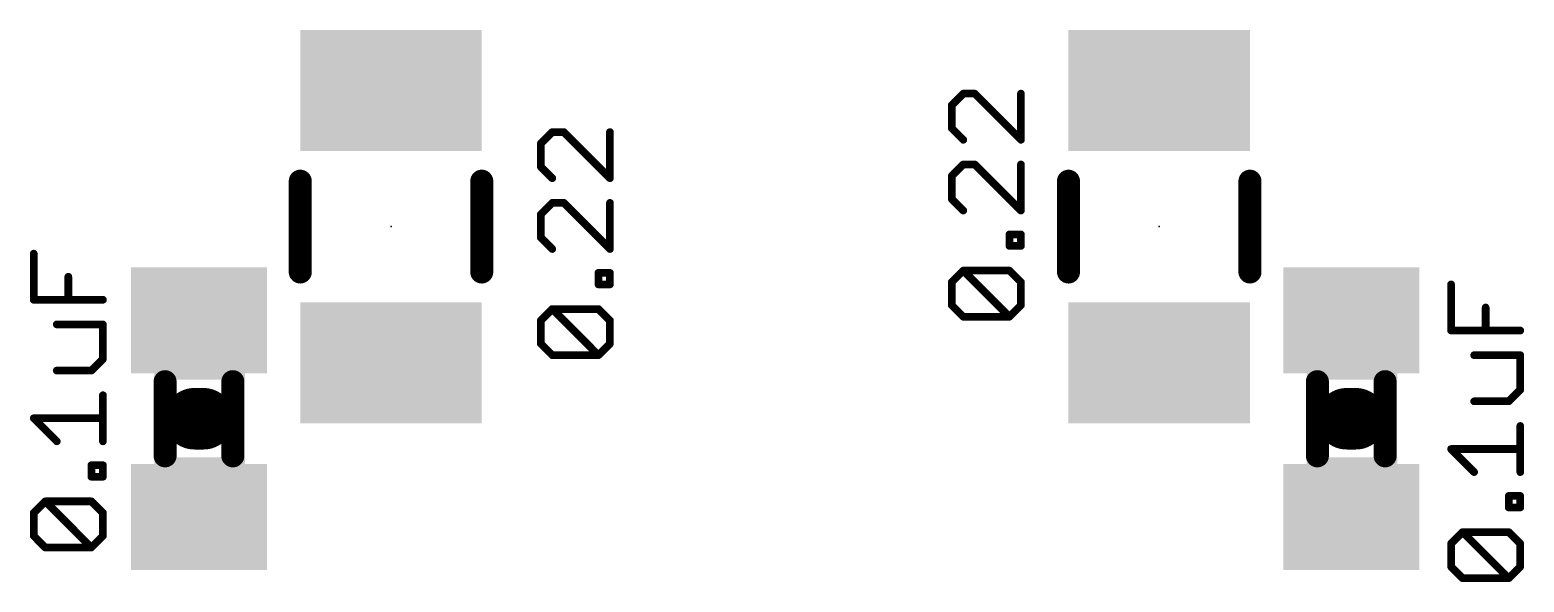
# Model space of a CAD drawing. Extents: x -1.3 to 57.3, y -0.1 to 66.1.
# Drawn here: x 28.09 to 37.97, y 52.26 to 55.91 of the extents above; entities that cross this region are included whole.
import ezdxf

# ---------------------------------------------------------------- set-up
doc = ezdxf.new("R2010")
doc.units = 0
for name, color, linetype in [('21', 31, 'CONTINUOUS'), ('23', 53, 'CONTINUOUS'), ('27', 253, 'CONTINUOUS'), ('31', 253, 'CONTINUOUS'), ('51', 53, 'CONTINUOUS')]:
    doc.layers.add(name, color=color, linetype=linetype)

# ---------------------------------------------------------------- blocks, each defined once
blk = doc.blocks.new('RECT')
blk.add_solid([(-0.5, -0.5), (0.5, -0.5), (-0.5, 0.5), (0.5, 0.5)])

msp = doc.modelspace()

# ---------------------------------------------------------------- linework, layer by layer
at = {"layer": '21'}
for points, const_width in [([(29.88, 54.91), (29.88, 54.31)], 0.1524), ([(31.08, 54.91), (31.08, 54.31)], 0.1524), ([(34.96, 54.91), (34.96, 54.31)], 0.1524), ([(36.16, 54.91), (36.16, 54.31)], 0.1524), ([(29.1795, 53.34), (29.2405, 53.34)], 0.4064), ([(36.7995, 53.34), (36.8605, 53.34)], 0.4064)]:
    msp.add_lwpolyline(points, dxfattribs=dict(at, const_width=const_width))
for points, const_width in [([(29.9181, 54.91, 1), (29.8419, 54.91)], 0.0762), ([(31.1181, 54.91, 1), (31.0419, 54.91)], 0.0762), ([(34.9981, 54.91, 1), (34.9219, 54.91)], 0.0762), ([(36.1981, 54.91, 1), (36.1219, 54.91)], 0.0762), ([(29.8419, 54.31, 1), (29.9181, 54.31)], 0.0762), ([(31.0419, 54.31, 1), (31.1181, 54.31)], 0.0762), ([(34.9219, 54.31, 1), (34.9981, 54.31)], 0.0762), ([(36.1219, 54.31, 1), (36.1981, 54.31)], 0.0762), ([(29.1795, 53.4416, 1), (29.1795, 53.2384)], 0.2032), ([(29.2405, 53.2384, 1), (29.2405, 53.4416)], 0.2032), ([(36.7995, 53.4416, 1), (36.7995, 53.2384)], 0.2032), ([(36.8605, 53.2384, 1), (36.8605, 53.4416)], 0.2032)]:
    msp.add_lwpolyline(points, format="xyb", dxfattribs=dict(at, const_width=const_width))
at = {"layer": '23'}
for p in [(30.48, 54.61), (35.56, 54.61), (29.21, 53.34), (36.83, 53.34)]:
    msp.add_point(p, dxfattribs=at)
at = {"layer": '27', "const_width": 0.0508}
for points in [[(34.2643, 55.4887), (34.188, 55.4124)], [(34.188, 55.4124), (34.188, 55.2599)], [(34.3405, 55.4887), (34.2643, 55.4887)], [(34.6456, 55.1836), (34.3405, 55.4887)], [(34.6456, 55.4887), (34.6456, 55.1836)], [(31.5465, 55.2347), (31.4702, 55.1584)], [(31.6227, 55.2347), (31.5465, 55.2347)], [(31.9278, 54.9296), (31.6227, 55.2347)], [(31.9278, 55.2347), (31.9278, 54.9296)], [(34.188, 55.2599), (34.2643, 55.1836)], [(31.4702, 55.1584), (31.4702, 55.0059)], [(34.2643, 55.0209), (34.188, 54.9447)], [(34.3405, 55.0209), (34.2643, 55.0209)], [(34.6456, 54.7159), (34.3405, 55.0209)], [(34.6456, 55.0209), (34.6456, 54.7159)], [(31.4702, 55.0059), (31.5465, 54.9296)], [(34.188, 54.9447), (34.188, 54.7921)], [(31.5465, 54.7669), (31.4702, 54.6907)], [(31.6227, 54.7669), (31.5465, 54.7669)], [(31.9278, 54.4619), (31.6227, 54.7669)], [(31.9278, 54.7669), (31.9278, 54.4619)], [(34.188, 54.7921), (34.2643, 54.7159)], [(31.4702, 54.6907), (31.4702, 54.5381)], [(31.4702, 54.5381), (31.5465, 54.4619)], [(34.5693, 54.482), (34.5693, 54.5583)], [(34.5693, 54.5583), (34.6456, 54.5583)], [(34.6456, 54.5583), (34.6456, 54.482)], [(28.1174, 54.1263), (28.1174, 54.4313)], [(34.6456, 54.482), (34.5693, 54.482)], [(28.3462, 54.1263), (28.3462, 54.2788)], [(31.8515, 54.228), (31.8515, 54.3043)], [(31.8515, 54.3043), (31.9278, 54.3043)], [(31.9278, 54.228), (31.8515, 54.228)], [(31.9278, 54.3043), (31.9278, 54.228)], [(34.188, 54.243), (34.2643, 54.3193)], [(34.188, 54.0905), (34.188, 54.243)], [(34.2643, 54.3193), (34.5693, 54.3193)], [(34.5693, 54.0142), (34.2643, 54.3193)], [(34.5693, 54.3193), (34.6456, 54.243)], [(34.6456, 54.243), (34.6456, 54.0905)], [(37.49, 53.9231), (37.49, 54.2281)], [(28.575, 54.1263), (28.1174, 54.1263)], [(31.4702, 53.989), (31.5465, 54.0653)], [(31.5465, 54.0653), (31.8515, 54.0653)], [(31.8515, 53.7602), (31.5465, 54.0653)], [(31.8515, 54.0653), (31.9278, 53.989)], [(34.2643, 54.0142), (34.188, 54.0905)], [(34.6456, 54.0905), (34.5693, 54.0142)], [(37.7188, 53.9231), (37.7188, 54.0756)], [(28.575, 53.9636), (28.2699, 53.9636)], [(28.575, 53.7348), (28.575, 53.9636)], [(31.4702, 53.8365), (31.4702, 53.989)], [(31.9278, 53.989), (31.9278, 53.8365)], [(34.5693, 54.0142), (34.2643, 54.0142)], [(31.5465, 53.7602), (31.4702, 53.8365)], [(31.9278, 53.8365), (31.8515, 53.7602)], [(37.9476, 53.9231), (37.49, 53.9231)], [(28.4987, 53.6585), (28.575, 53.7348)], [(31.8515, 53.7602), (31.5465, 53.7602)], [(37.9476, 53.7604), (37.6425, 53.7604)], [(37.9476, 53.5316), (37.9476, 53.7604)], [(28.2699, 53.6585), (28.4987, 53.6585)], [(37.8713, 53.4553), (37.9476, 53.5316)], [(28.575, 53.1907), (28.575, 53.4958)], [(37.6425, 53.4553), (37.8713, 53.4553)], [(28.2699, 53.1907), (28.1174, 53.3433)], [(28.1174, 53.3433), (28.575, 53.3433)], [(37.9476, 52.9875), (37.9476, 53.2926)], [(37.6425, 52.9875), (37.49, 53.1401)], [(37.49, 53.1401), (37.9476, 53.1401)], [(28.4987, 52.9569), (28.4987, 53.0331)], [(28.4987, 53.0331), (28.575, 53.0331)], [(28.575, 52.9569), (28.4987, 52.9569)], [(28.575, 53.0331), (28.575, 52.9569)], [(28.1174, 52.7179), (28.1937, 52.7942)], [(28.1937, 52.7942), (28.4987, 52.7942)], [(28.4987, 52.4891), (28.1937, 52.7942)], [(28.4987, 52.7942), (28.575, 52.7179)], [(37.8713, 52.7537), (37.8713, 52.8299)], [(37.8713, 52.8299), (37.9476, 52.8299)], [(37.9476, 52.7537), (37.8713, 52.7537)], [(37.9476, 52.8299), (37.9476, 52.7537)], [(28.1174, 52.5654), (28.1174, 52.7179)], [(28.575, 52.7179), (28.575, 52.5654)], [(28.1937, 52.4891), (28.1174, 52.5654)], [(28.575, 52.5654), (28.4987, 52.4891)], [(37.49, 52.5147), (37.5663, 52.591)], [(37.5663, 52.591), (37.8713, 52.591)], [(37.8713, 52.2859), (37.5663, 52.591)], [(37.8713, 52.591), (37.9476, 52.5147)], [(28.4987, 52.4891), (28.1937, 52.4891)], [(37.49, 52.3622), (37.49, 52.5147)], [(37.9476, 52.5147), (37.9476, 52.3622)], [(37.5663, 52.2859), (37.49, 52.3622)], [(37.9476, 52.3622), (37.8713, 52.2859)], [(37.8713, 52.2859), (37.5663, 52.2859)]]:
    msp.add_lwpolyline(points, dxfattribs=at)
at = {"layer": '27', "const_width": 0.0254}
for points in [[(34.2007, 55.4124, 1), (34.1753, 55.4124)], [(34.179, 55.4214, 1), (34.197, 55.4035)], [(34.2643, 55.5014, 1), (34.2643, 55.476)], [(34.2733, 55.4797, 1), (34.2553, 55.4977)], [(34.3495, 55.4977, 1), (34.3316, 55.4797)], [(34.3405, 55.476, 1), (34.3405, 55.5014)], [(34.6583, 55.4887, 1), (34.6329, 55.4887)], [(31.5465, 55.2474, 1), (31.5465, 55.222)], [(31.5555, 55.2257, 1), (31.5375, 55.2437)], [(31.6317, 55.2437, 1), (31.6138, 55.2257)], [(31.6227, 55.222, 1), (31.6227, 55.2474)], [(31.9405, 55.2347, 1), (31.9151, 55.2347)], [(34.197, 55.2689, 1), (34.179, 55.2509)], [(34.1753, 55.2599, 1), (34.2007, 55.2599)], [(31.4829, 55.1584, 1), (31.4575, 55.1584)], [(31.4612, 55.1674, 1), (31.4792, 55.1495)], [(34.2553, 55.1747, 1), (34.2733, 55.1926)], [(34.6329, 55.1836, 1), (34.6583, 55.1836)], [(34.6366, 55.1747, 1), (34.6546, 55.1926)], [(34.2643, 55.0336, 1), (34.2643, 55.0082)], [(34.2733, 55.012, 1), (34.2553, 55.0299)], [(34.3495, 55.0299, 1), (34.3316, 55.012)], [(34.3405, 55.0082, 1), (34.3405, 55.0336)], [(34.6583, 55.0209, 1), (34.6329, 55.0209)], [(31.4792, 55.0149, 1), (31.4612, 54.9969)], [(31.4575, 55.0059, 1), (31.4829, 55.0059)], [(31.5375, 54.9207, 1), (31.5555, 54.9386)], [(31.9151, 54.9296, 1), (31.9405, 54.9296)], [(31.9188, 54.9207, 1), (31.9368, 54.9386)], [(34.2007, 54.9447, 1), (34.1753, 54.9447)], [(34.179, 54.9537, 1), (34.197, 54.9357)], [(31.5465, 54.7796, 1), (31.5465, 54.7542)], [(31.5555, 54.758, 1), (31.5375, 54.7759)], [(31.6317, 54.7759, 1), (31.6138, 54.758)], [(31.6227, 54.7542, 1), (31.6227, 54.7796)], [(31.9405, 54.7669, 1), (31.9151, 54.7669)], [(34.197, 54.8011, 1), (34.179, 54.7832)], [(34.1753, 54.7921, 1), (34.2007, 54.7921)], [(31.4829, 54.6907, 1), (31.4575, 54.6907)], [(31.4612, 54.6997, 1), (31.4792, 54.6817)], [(34.2553, 54.7069, 1), (34.2733, 54.7249)], [(34.6329, 54.7159, 1), (34.6583, 54.7159)], [(34.6366, 54.7069, 1), (34.6546, 54.7249)], [(31.4792, 54.5471, 1), (31.4612, 54.5292)], [(31.4575, 54.5381, 1), (31.4829, 54.5381)], [(34.582, 54.5583, 1), (34.5566, 54.5583)], [(34.5693, 54.571, 1), (34.5693, 54.5456)], [(34.6583, 54.5583, 1), (34.6329, 54.5583)], [(34.6456, 54.5456, 1), (34.6456, 54.571)], [(28.1301, 54.4313, 1), (28.1047, 54.4313)], [(31.5375, 54.4529, 1), (31.5555, 54.4709)], [(31.9151, 54.4619, 1), (31.9405, 54.4619)], [(31.9188, 54.4529, 1), (31.9368, 54.4709)], [(34.5693, 54.4947, 1), (34.5693, 54.4693)], [(34.5566, 54.482, 1), (34.582, 54.482)], [(34.6329, 54.482, 1), (34.6583, 54.482)], [(34.6456, 54.4693, 1), (34.6456, 54.4947)], [(28.3589, 54.2788, 1), (28.3335, 54.2788)], [(31.8642, 54.3043, 1), (31.8388, 54.3043)], [(31.8515, 54.317, 1), (31.8515, 54.2916)], [(31.8515, 54.2407, 1), (31.8515, 54.2153)], [(31.9405, 54.3043, 1), (31.9151, 54.3043)], [(31.9278, 54.2916, 1), (31.9278, 54.317)], [(31.9278, 54.2153, 1), (31.9278, 54.2407)], [(34.2007, 54.243, 1), (34.1753, 54.243)], [(34.179, 54.252, 1), (34.197, 54.2341)], [(34.2643, 54.332, 1), (34.2643, 54.3066)], [(34.2733, 54.3283, 1), (34.2553, 54.3103)], [(34.2733, 54.3103, 1), (34.2553, 54.3283)], [(34.5783, 54.3283, 1), (34.5604, 54.3103)], [(34.5693, 54.3066, 1), (34.5693, 54.332)], [(34.6583, 54.243, 1), (34.6329, 54.243)], [(34.6366, 54.2341, 1), (34.6546, 54.252)], [(37.5027, 54.2281, 1), (37.4773, 54.2281)], [(28.1174, 54.139, 1), (28.1174, 54.1136)], [(28.575, 54.1136, 1), (28.575, 54.139)], [(31.8388, 54.228, 1), (31.8642, 54.228)], [(31.9151, 54.228, 1), (31.9405, 54.228)], [(28.1047, 54.1263, 1), (28.1301, 54.1263)], [(28.3335, 54.1263, 1), (28.3589, 54.1263)], [(31.5465, 54.078, 1), (31.5465, 54.0526)], [(31.5555, 54.0743, 1), (31.5375, 54.0563)], [(31.5555, 54.0563, 1), (31.5375, 54.0743)], [(31.8605, 54.0743, 1), (31.8426, 54.0563)], [(31.8515, 54.0526, 1), (31.8515, 54.078)], [(34.197, 54.0995, 1), (34.179, 54.0815)], [(34.1753, 54.0905, 1), (34.2007, 54.0905)], [(34.6329, 54.0905, 1), (34.6583, 54.0905)], [(34.6546, 54.0815, 1), (34.6366, 54.0995)], [(37.7315, 54.0756, 1), (37.7061, 54.0756)], [(28.2699, 53.9763, 1), (28.2699, 53.9509)], [(28.5877, 53.9636, 1), (28.5623, 53.9636)], [(28.575, 53.9509, 1), (28.575, 53.9763)], [(31.4829, 53.989, 1), (31.4575, 53.989)], [(31.4612, 53.998, 1), (31.4792, 53.9801)], [(31.9405, 53.989, 1), (31.9151, 53.989)], [(31.9188, 53.9801, 1), (31.9368, 53.998)], [(34.2643, 54.0269, 1), (34.2643, 54.0015)], [(34.2553, 54.0053, 1), (34.2733, 54.0232)], [(34.5604, 54.0232, 1), (34.5783, 54.0053)], [(34.5604, 54.0053, 1), (34.5783, 54.0232)], [(34.5693, 54.0015, 1), (34.5693, 54.0269)], [(31.4792, 53.8455, 1), (31.4612, 53.8275)], [(31.9368, 53.8275, 1), (31.9188, 53.8455)], [(37.49, 53.9358, 1), (37.49, 53.9104)], [(37.4773, 53.9231, 1), (37.5027, 53.9231)], [(37.7061, 53.9231, 1), (37.7315, 53.9231)], [(37.9476, 53.9104, 1), (37.9476, 53.9358)], [(28.584, 53.7258, 1), (28.566, 53.7437)], [(31.4575, 53.8365, 1), (31.4829, 53.8365)], [(31.5465, 53.7729, 1), (31.5465, 53.7475)], [(31.5375, 53.7513, 1), (31.5555, 53.7692)], [(31.8426, 53.7692, 1), (31.8605, 53.7513)], [(31.8426, 53.7513, 1), (31.8605, 53.7692)], [(31.8515, 53.7475, 1), (31.8515, 53.7729)], [(31.9151, 53.8365, 1), (31.9405, 53.8365)], [(37.6425, 53.7731, 1), (37.6425, 53.7477)], [(37.9603, 53.7604, 1), (37.9349, 53.7604)], [(37.9476, 53.7477, 1), (37.9476, 53.7731)], [(28.2699, 53.6712, 1), (28.2699, 53.6458)], [(28.4898, 53.6675, 1), (28.5077, 53.6495)], [(28.4987, 53.6458, 1), (28.4987, 53.6712)], [(28.5623, 53.7348, 1), (28.5877, 53.7348)], [(37.9566, 53.5226, 1), (37.9386, 53.5405)], [(28.5877, 53.4958, 1), (28.5623, 53.4958)], [(37.6425, 53.468, 1), (37.6425, 53.4426)], [(37.8624, 53.4643, 1), (37.8803, 53.4463)], [(37.8713, 53.4426, 1), (37.8713, 53.468)], [(37.9349, 53.5316, 1), (37.9603, 53.5316)], [(28.1174, 53.356, 1), (28.1174, 53.3306)], [(28.1264, 53.3522, 1), (28.1084, 53.3343)], [(28.575, 53.3306, 1), (28.575, 53.356)], [(37.9603, 53.2926, 1), (37.9349, 53.2926)], [(28.261, 53.1818, 1), (28.2789, 53.1997)], [(28.5623, 53.1907, 1), (28.5877, 53.1907)], [(37.49, 53.1528, 1), (37.49, 53.1274)], [(37.499, 53.149, 1), (37.481, 53.1311)], [(37.9476, 53.1274, 1), (37.9476, 53.1528)], [(28.5114, 53.0331, 1), (28.486, 53.0331)], [(28.4987, 53.0458, 1), (28.4987, 53.0204)], [(28.4987, 52.9696, 1), (28.4987, 52.9442)], [(28.486, 52.9569, 1), (28.5114, 52.9569)], [(28.5877, 53.0331, 1), (28.5623, 53.0331)], [(28.5623, 52.9569, 1), (28.5877, 52.9569)], [(28.575, 53.0204, 1), (28.575, 53.0458)], [(28.575, 52.9442, 1), (28.575, 52.9696)], [(37.6336, 52.9786, 1), (37.6515, 52.9965)], [(37.9349, 52.9875, 1), (37.9603, 52.9875)], [(28.1937, 52.8069, 1), (28.1937, 52.7815)], [(28.2027, 52.8031, 1), (28.1847, 52.7852)], [(28.2027, 52.7852, 1), (28.1847, 52.8031)], [(28.5077, 52.8031, 1), (28.4898, 52.7852)], [(28.4987, 52.7815, 1), (28.4987, 52.8069)], [(37.884, 52.8299, 1), (37.8586, 52.8299)], [(37.8713, 52.8426, 1), (37.8713, 52.8172)], [(37.8713, 52.7664, 1), (37.8713, 52.741)], [(37.8586, 52.7537, 1), (37.884, 52.7537)], [(37.9603, 52.8299, 1), (37.9349, 52.8299)], [(37.9349, 52.7537, 1), (37.9603, 52.7537)], [(37.9476, 52.8172, 1), (37.9476, 52.8426)], [(37.9476, 52.741, 1), (37.9476, 52.7664)], [(28.1301, 52.7179, 1), (28.1047, 52.7179)], [(28.1084, 52.7269, 1), (28.1264, 52.7089)], [(28.5877, 52.7179, 1), (28.5623, 52.7179)], [(28.566, 52.7089, 1), (28.584, 52.7269)], [(28.1264, 52.5743, 1), (28.1084, 52.5564)], [(28.1047, 52.5654, 1), (28.1301, 52.5654)], [(28.5623, 52.5654, 1), (28.5877, 52.5654)], [(28.584, 52.5564, 1), (28.566, 52.5743)], [(37.5663, 52.6037, 1), (37.5663, 52.5783)], [(37.5753, 52.5999, 1), (37.5573, 52.582)], [(37.5753, 52.582, 1), (37.5573, 52.5999)], [(37.8803, 52.5999, 1), (37.8624, 52.582)], [(37.8713, 52.5783, 1), (37.8713, 52.6037)], [(28.1937, 52.5018, 1), (28.1937, 52.4764)], [(28.1847, 52.4801, 1), (28.2027, 52.4981)], [(28.4898, 52.4981, 1), (28.5077, 52.4801)], [(28.4898, 52.4801, 1), (28.5077, 52.4981)], [(28.4987, 52.4764, 1), (28.4987, 52.5018)], [(37.5027, 52.5147, 1), (37.4773, 52.5147)], [(37.481, 52.5237, 1), (37.499, 52.5057)], [(37.9603, 52.5147, 1), (37.9349, 52.5147)], [(37.9386, 52.5057, 1), (37.9566, 52.5237)], [(37.499, 52.3711, 1), (37.481, 52.3532)], [(37.4773, 52.3622, 1), (37.5027, 52.3622)], [(37.9349, 52.3622, 1), (37.9603, 52.3622)], [(37.9566, 52.3532, 1), (37.9386, 52.3711)], [(37.5663, 52.2986, 1), (37.5663, 52.2732)], [(37.5573, 52.2769, 1), (37.5753, 52.2949)], [(37.8624, 52.2949, 1), (37.8803, 52.2769)], [(37.8624, 52.2769, 1), (37.8803, 52.2949)], [(37.8713, 52.2732, 1), (37.8713, 52.2986)]]:
    msp.add_lwpolyline(points, format="xyb", dxfattribs=at)
at = {"layer": '51', "const_width": 0.1524}
for points in [[(28.986, 53.095), (28.986, 53.585)], [(29.434, 53.585), (29.434, 53.095)], [(36.606, 53.095), (36.606, 53.585)], [(37.054, 53.585), (37.054, 53.095)]]:
    msp.add_lwpolyline(points, dxfattribs=at)
at = {"layer": '51', "const_width": 0.0762}
for points in [[(29.0241, 53.585, 1), (28.9479, 53.585)], [(29.4721, 53.585, 1), (29.3959, 53.585)], [(36.6441, 53.585, 1), (36.5679, 53.585)], [(37.0921, 53.585, 1), (37.0159, 53.585)], [(28.9479, 53.095, 1), (29.0241, 53.095)], [(29.3959, 53.095, 1), (29.4721, 53.095)], [(36.5679, 53.095, 1), (36.6441, 53.095)], [(37.0159, 53.095, 1), (37.0921, 53.095)]]:
    msp.add_lwpolyline(points, format="xyb", dxfattribs=at)

# ---------------------------------------------------------------- block references
at = {"layer": '31'}
for p, xscale, yscale, rotation in [((30.48, 55.51), 0.8, 1.2, 270), ((35.56, 55.51), 0.8, 1.2, 270), ((29.21, 53.99), 0.7, 0.9, 90), ((36.83, 53.99), 0.7, 0.9, 90), ((30.48, 53.71), 0.8, 1.2, 270), ((35.56, 53.71), 0.8, 1.2, 270), ((29.21, 52.69), 0.7, 0.9, 90), ((36.83, 52.69), 0.7, 0.9, 90)]:
    msp.add_blockref('RECT', p, dxfattribs=dict(at, xscale=xscale, yscale=yscale, rotation=rotation))
at = {"layer": '51', "xscale": 0.3, "yscale": 0.5999, "rotation": 90}
for p in [(29.2149, 53.7488), (36.8349, 53.7488), (29.2149, 52.936), (36.8349, 52.936)]:
    msp.add_blockref('RECT', p, dxfattribs=at)

doc.saveas('drawing.dxf')
